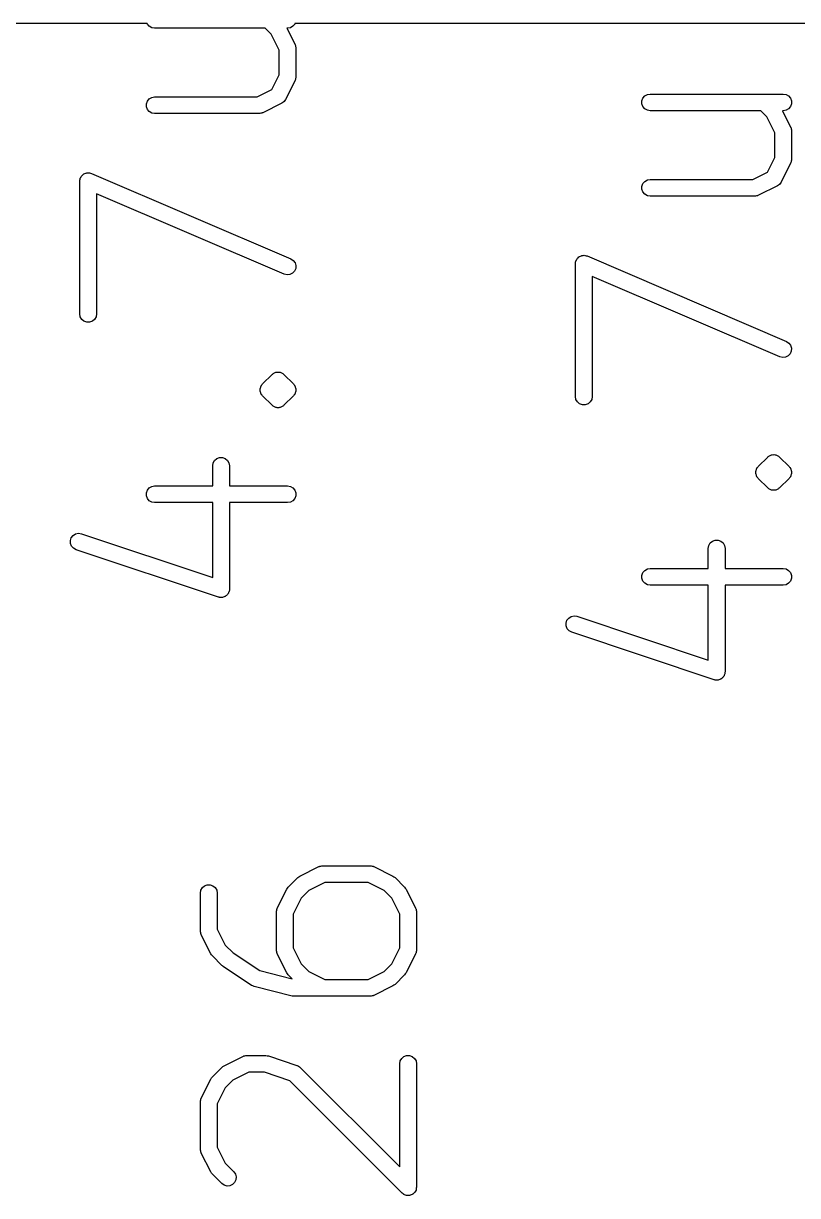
# Model space of a CAD drawing. Extents: x -2.2 to 89.1, y -78.6 to 9.2.
# Drawn here: x 76.84 to 81.53, y -56.94 to -49.84 of the extents above; entities that cross this region are included whole.
import ezdxf

# ---------------------------------------------------------------- set-up
doc = ezdxf.new("R2010")
doc.units = 0
doc.header["$MEASUREMENT"] = 0
doc.layers.add('BLACK', color=7, linetype='CONTINUOUS')

msp = doc.modelspace()

# ---------------------------------------------------------------- linework, layer by layer
at = {"layer": 'Black'}
for p, q in [((77.593, -49.845), (73.53, -49.845)), ((77.5942, -49.8484), (77.593, -49.845)), ((77.6056, -49.862), (77.5942, -49.8484)), ((77.6208, -49.8708), (77.6056, -49.862)), ((77.6382, -49.8738), (77.6208, -49.8708)), ((78.3066, -49.8738), (77.6382, -49.8738)), ((78.3433, -49.9106), (78.3066, -49.8738)), ((78.4425, -49.8738), (78.4386, -49.8738)), ((78.4386, -49.8738), (78.488, -49.9727)), ((78.4599, -49.8708), (78.4425, -49.8738)), ((78.4752, -49.862), (78.4599, -49.8708)), ((78.4865, -49.8484), (78.4752, -49.862)), ((78.4878, -49.845), (78.4865, -49.8484)), ((86.23, -49.845), (78.4878, -49.845)), ((78.3917, -50.0074), (78.3433, -49.9106)), ((78.3917, -50.1558), (78.3917, -50.0074)), ((78.488, -49.9727), (78.4888, -49.9755)), ((78.4888, -49.9755), (78.4903, -49.978)), ((78.4903, -49.978), (78.4913, -49.9839)), ((78.4913, -49.9839), (78.493, -49.9896)), ((78.493, -49.9896), (78.4928, -49.9925)), ((78.4928, -49.9925), (78.4933, -49.9954)), ((78.4933, -49.9954), (78.4933, -50.1678)), ((78.3472, -50.2448), (78.3917, -50.1558)), ((78.493, -50.1736), (78.4913, -50.1793)), ((78.4933, -50.1678), (78.4928, -50.1706)), ((78.4928, -50.1706), (78.493, -50.1736)), ((78.488, -50.1905), (78.4305, -50.3054)), ((78.4888, -50.1877), (78.488, -50.1905)), ((78.4903, -50.1851), (78.4888, -50.1877)), ((78.4913, -50.1793), (78.4903, -50.1851)), ((77.5882, -50.3313), (77.5942, -50.3147)), ((77.5942, -50.3147), (77.6056, -50.3012)), ((77.6056, -50.3012), (77.6208, -50.2924)), ((77.6208, -50.2924), (77.6382, -50.2893)), ((77.6382, -50.2893), (78.2582, -50.2893)), ((78.2582, -50.2893), (78.3472, -50.2448)), ((78.4261, -50.3114), (78.422, -50.3176)), ((78.4305, -50.3054), (78.4261, -50.3114)), ((80.5882, -50.3142), (80.5942, -50.2976)), ((80.5882, -50.3319), (80.5882, -50.3142)), ((80.5942, -50.2976), (80.6056, -50.2841)), ((80.6056, -50.2841), (80.6208, -50.2753)), ((80.6208, -50.2753), (80.6382, -50.2722)), ((80.6382, -50.2722), (81.4425, -50.2722)), ((81.4425, -50.2722), (81.4599, -50.2753)), ((81.4599, -50.2753), (81.4752, -50.2841)), ((81.4752, -50.2841), (81.4865, -50.2976)), ((81.4865, -50.2976), (81.4926, -50.3142)), ((81.4926, -50.3142), (81.4926, -50.3319)), ((77.5882, -50.3489), (77.5882, -50.3313)), ((77.5942, -50.3655), (77.5882, -50.3489)), ((77.6056, -50.379), (77.5942, -50.3655)), ((77.6208, -50.3879), (77.6056, -50.379)), ((78.2901, -50.3864), (78.2876, -50.3879)), ((78.2929, -50.3856), (78.2901, -50.3864)), ((78.4078, -50.3281), (78.2929, -50.3856)), ((78.4138, -50.3237), (78.4078, -50.3281)), ((78.42, -50.3196), (78.4138, -50.3237)), ((78.4209, -50.3184), (78.42, -50.3196)), ((78.422, -50.3176), (78.4209, -50.3184)), ((80.5942, -50.3484), (80.5882, -50.3319)), ((80.6056, -50.362), (80.5942, -50.3484)), ((80.6208, -50.3708), (80.6056, -50.362)), ((80.6382, -50.3738), (80.6208, -50.3708)), ((81.3066, -50.3738), (80.6382, -50.3738)), ((81.3433, -50.4106), (81.3066, -50.3738)), ((81.4425, -50.3738), (81.4386, -50.3738)), ((81.4386, -50.3738), (81.488, -50.4727)), ((81.4599, -50.3708), (81.4425, -50.3738)), ((81.4752, -50.362), (81.4599, -50.3708)), ((81.4865, -50.3484), (81.4752, -50.362)), ((81.4926, -50.3319), (81.4865, -50.3484)), ((77.6382, -50.3909), (77.6208, -50.3879)), ((78.2702, -50.3909), (77.6382, -50.3909)), ((78.2731, -50.3904), (78.2702, -50.3909)), ((78.276, -50.3906), (78.2731, -50.3904)), ((78.2817, -50.3889), (78.276, -50.3906)), ((78.2876, -50.3879), (78.2817, -50.3889)), ((81.3917, -50.5074), (81.3433, -50.4106)), ((81.3917, -50.6558), (81.3917, -50.5074)), ((81.488, -50.4727), (81.4888, -50.4755)), ((81.4888, -50.4755), (81.4903, -50.478)), ((81.4903, -50.478), (81.4913, -50.4839)), ((81.4913, -50.4839), (81.493, -50.4896)), ((81.493, -50.4896), (81.4928, -50.4925)), ((81.4928, -50.4925), (81.4933, -50.4954)), ((81.4933, -50.4954), (81.4933, -50.6678)), ((81.3472, -50.7448), (81.3917, -50.6558)), ((81.4933, -50.6678), (81.4928, -50.6706)), ((81.488, -50.6905), (81.4305, -50.8054)), ((81.4888, -50.6877), (81.488, -50.6905)), ((81.4903, -50.6851), (81.4888, -50.6877)), ((81.4913, -50.6793), (81.4903, -50.6851)), ((81.493, -50.6736), (81.4913, -50.6793)), ((81.4928, -50.6706), (81.493, -50.6736)), ((77.1852, -50.7997), (77.1863, -50.794)), ((77.1852, -51.6041), (77.1852, -50.7997)), ((77.1863, -50.794), (77.1866, -50.7881)), ((77.1866, -50.7881), (77.1878, -50.7854)), ((77.1878, -50.7854), (77.1883, -50.7824)), ((77.1883, -50.7824), (77.1912, -50.7773)), ((77.1912, -50.7773), (77.1935, -50.7719)), ((77.1935, -50.7719), (77.1956, -50.7697)), ((77.1956, -50.7697), (77.1971, -50.7671)), ((77.1971, -50.7671), (77.2016, -50.7633)), ((77.2016, -50.7633), (77.2056, -50.7591)), ((77.2056, -50.7591), (77.2083, -50.7577)), ((77.2083, -50.7577), (77.2106, -50.7557)), ((77.2106, -50.7557), (77.2161, -50.7537)), ((77.2161, -50.7537), (77.2214, -50.7511)), ((77.2214, -50.7511), (77.2244, -50.7507)), ((77.2244, -50.7507), (77.2272, -50.7497)), ((77.2272, -50.7497), (77.2331, -50.7497)), ((77.2331, -50.7497), (77.2389, -50.749)), ((77.2389, -50.749), (77.2418, -50.7497)), ((77.2418, -50.7497), (77.2449, -50.7497)), ((77.2449, -50.7497), (77.2504, -50.7517)), ((77.2504, -50.7517), (77.2561, -50.753)), ((77.2561, -50.753), (78.4626, -51.2701)), ((80.5942, -50.8147), (80.6056, -50.8012)), ((80.6056, -50.8012), (80.6208, -50.7924)), ((80.6208, -50.7924), (80.6382, -50.7893)), ((80.6382, -50.7893), (81.2582, -50.7893)), ((81.2582, -50.7893), (81.3472, -50.7448)), ((81.4261, -50.8114), (81.422, -50.8176)), ((81.4305, -50.8054), (81.4261, -50.8114)), ((78.4225, -51.3635), (77.2868, -50.8768)), ((77.2868, -50.8768), (77.2868, -51.6041)), ((80.5882, -50.8313), (80.5942, -50.8147)), ((80.5882, -50.8489), (80.5882, -50.8313)), ((80.5942, -50.8655), (80.5882, -50.8489)), ((80.6056, -50.879), (80.5942, -50.8655)), ((80.6208, -50.8879), (80.6056, -50.879)), ((81.4078, -50.8281), (81.2929, -50.8856)), ((81.4138, -50.8237), (81.4078, -50.8281)), ((81.42, -50.8196), (81.4138, -50.8237)), ((81.4209, -50.8184), (81.42, -50.8196)), ((81.422, -50.8176), (81.4209, -50.8184)), ((80.6382, -50.8909), (80.6208, -50.8879)), ((81.2702, -50.8909), (80.6382, -50.8909)), ((81.2731, -50.8904), (81.2702, -50.8909)), ((81.276, -50.8906), (81.2731, -50.8904)), ((81.2817, -50.8889), (81.276, -50.8906)), ((81.2876, -50.8879), (81.2817, -50.8889)), ((81.2901, -50.8864), (81.2876, -50.8879)), ((81.2929, -50.8856), (81.2901, -50.8864)), ((78.4626, -51.2701), (78.4773, -51.2798)), ((78.4773, -51.2798), (78.4879, -51.2939)), ((78.4879, -51.2939), (78.493, -51.3108)), ((80.1852, -51.2997), (80.1863, -51.294)), ((80.1852, -52.1041), (80.1852, -51.2997)), ((80.1863, -51.294), (80.1866, -51.2881)), ((80.1866, -51.2881), (80.1878, -51.2854)), ((80.1878, -51.2854), (80.1883, -51.2824)), ((80.1883, -51.2824), (80.1912, -51.2773)), ((80.1912, -51.2773), (80.1935, -51.2719)), ((80.1935, -51.2719), (80.1956, -51.2697)), ((80.1956, -51.2697), (80.1971, -51.2671)), ((80.1971, -51.2671), (80.2016, -51.2633)), ((80.2016, -51.2633), (80.2056, -51.2591)), ((80.2056, -51.2591), (80.2083, -51.2577)), ((80.2083, -51.2577), (80.2106, -51.2557)), ((80.2106, -51.2557), (80.2161, -51.2537)), ((80.2161, -51.2537), (80.2214, -51.2511)), ((80.2214, -51.2511), (80.2244, -51.2507)), ((80.2244, -51.2507), (80.2272, -51.2497)), ((80.2272, -51.2497), (80.2331, -51.2497)), ((80.2331, -51.2497), (80.2389, -51.249)), ((80.2389, -51.249), (80.2418, -51.2497)), ((80.2418, -51.2497), (80.2449, -51.2497)), ((80.2449, -51.2497), (80.2504, -51.2517)), ((80.2504, -51.2517), (80.2561, -51.253)), ((80.2561, -51.253), (81.4626, -51.7701)), ((78.4397, -51.3675), (78.4225, -51.3635)), ((78.4572, -51.3654), (78.4397, -51.3675)), ((78.473, -51.3575), (78.4572, -51.3654)), ((78.4851, -51.3446), (78.473, -51.3575)), ((78.492, -51.3284), (78.4851, -51.3446)), ((78.493, -51.3108), (78.492, -51.3284)), ((81.4225, -51.8635), (80.2868, -51.3768)), ((80.2868, -51.3768), (80.2868, -52.1041)), ((77.1883, -51.6214), (77.1852, -51.6041)), ((77.1971, -51.6367), (77.1883, -51.6214)), ((77.2106, -51.6481), (77.1971, -51.6367)), ((77.2272, -51.6541), (77.2106, -51.6481)), ((77.2449, -51.6541), (77.2272, -51.6541)), ((77.2614, -51.6481), (77.2449, -51.6541)), ((77.275, -51.6367), (77.2614, -51.6481)), ((77.2838, -51.6214), (77.275, -51.6367)), ((77.2868, -51.6041), (77.2838, -51.6214)), ((81.4626, -51.7701), (81.4773, -51.7798)), ((81.4773, -51.7798), (81.4879, -51.7939)), ((81.4879, -51.7939), (81.493, -51.8108)), ((81.4397, -51.8675), (81.4225, -51.8635)), ((81.4572, -51.8654), (81.4397, -51.8675)), ((81.473, -51.8575), (81.4572, -51.8654)), ((81.4851, -51.8446), (81.473, -51.8575)), ((81.492, -51.8284), (81.4851, -51.8446)), ((81.493, -51.8108), (81.492, -51.8284)), ((78.2917, -52.0278), (78.3492, -51.9703)), ((78.3492, -51.9703), (78.3528, -51.9678)), ((78.3528, -51.9678), (78.356, -51.9646)), ((78.356, -51.9646), (78.36, -51.9627)), ((78.36, -51.9627), (78.3636, -51.9602)), ((78.3636, -51.9602), (78.3679, -51.959)), ((78.3679, -51.959), (78.3719, -51.9572)), ((78.3719, -51.9572), (78.3764, -51.9568)), ((78.3764, -51.9568), (78.3807, -51.9556)), ((78.3807, -51.9556), (78.3851, -51.956)), ((78.3851, -51.956), (78.3895, -51.9556)), ((78.3895, -51.9556), (78.3938, -51.9568)), ((78.3938, -51.9568), (78.3982, -51.9572)), ((78.3982, -51.9572), (78.4023, -51.959)), ((78.4023, -51.959), (78.4066, -51.9602)), ((78.4066, -51.9602), (78.4102, -51.9627)), ((78.4102, -51.9627), (78.4142, -51.9646)), ((78.4142, -51.9646), (78.4174, -51.9678)), ((78.4174, -51.9678), (78.421, -51.9703)), ((78.421, -51.9703), (78.4785, -52.0278)), ((78.277, -52.0593), (78.2776, -52.0571)), ((78.2774, -52.0637), (78.277, -52.0593)), ((78.277, -52.0681), (78.2774, -52.0637)), ((78.2776, -52.0703), (78.277, -52.0681)), ((78.2776, -52.0549), (78.2784, -52.0528)), ((78.2776, -52.0571), (78.2776, -52.0549)), ((78.2776, -52.0725), (78.2776, -52.0703)), ((78.2784, -52.0746), (78.2776, -52.0725)), ((78.2784, -52.0528), (78.2786, -52.0505)), ((78.2786, -52.0768), (78.2784, -52.0746)), ((78.2786, -52.0505), (78.2805, -52.0465)), ((78.2805, -52.0809), (78.2786, -52.0768)), ((78.2805, -52.0465), (78.2816, -52.0422)), ((78.2816, -52.0852), (78.2805, -52.0809)), ((78.2816, -52.0422), (78.2829, -52.0404)), ((78.2829, -52.087), (78.2816, -52.0852)), ((78.2829, -52.0404), (78.2836, -52.0383)), ((78.2836, -52.0891), (78.2829, -52.087)), ((78.2836, -52.0383), (78.2851, -52.0366)), ((78.2851, -52.0908), (78.2836, -52.0891)), ((78.2851, -52.0366), (78.286, -52.0346)), ((78.286, -52.0346), (78.2892, -52.0314)), ((78.2892, -52.0314), (78.2917, -52.0278)), ((78.4785, -52.0278), (78.481, -52.0314)), ((78.481, -52.0314), (78.4842, -52.0346)), ((78.4842, -52.0346), (78.4851, -52.0366)), ((78.4851, -52.0366), (78.4865, -52.0383)), ((78.4865, -52.0891), (78.4851, -52.0908)), ((78.4865, -52.0383), (78.4873, -52.0404)), ((78.4873, -52.087), (78.4865, -52.0891)), ((78.4873, -52.0404), (78.4886, -52.0422)), ((78.4886, -52.0852), (78.4873, -52.087)), ((78.4886, -52.0422), (78.4897, -52.0465)), ((78.4897, -52.0809), (78.4886, -52.0852)), ((78.4897, -52.0465), (78.4916, -52.0505)), ((78.4916, -52.0768), (78.4897, -52.0809)), ((78.4916, -52.0505), (78.4918, -52.0528)), ((78.4918, -52.0746), (78.4916, -52.0768)), ((78.4918, -52.0528), (78.4926, -52.0549)), ((78.4926, -52.0725), (78.4918, -52.0746)), ((78.4926, -52.0549), (78.4926, -52.0571)), ((78.4926, -52.0571), (78.4932, -52.0593)), ((78.4932, -52.0681), (78.4926, -52.0703)), ((78.4926, -52.0703), (78.4926, -52.0725)), ((78.4932, -52.0593), (78.4928, -52.0637)), ((78.4928, -52.0637), (78.4932, -52.0681)), ((78.286, -52.0928), (78.2851, -52.0908)), ((78.2892, -52.096), (78.286, -52.0928)), ((78.2917, -52.0996), (78.2892, -52.096)), ((78.3492, -52.1571), (78.2917, -52.0996)), ((78.3528, -52.1596), (78.3492, -52.1571)), ((78.356, -52.1628), (78.3528, -52.1596)), ((78.4174, -52.1596), (78.4142, -52.1628)), ((78.421, -52.1571), (78.4174, -52.1596)), ((78.4785, -52.0996), (78.421, -52.1571)), ((78.481, -52.096), (78.4785, -52.0996)), ((78.4842, -52.0928), (78.481, -52.096)), ((78.4851, -52.0908), (78.4842, -52.0928)), ((80.1883, -52.1214), (80.1852, -52.1041)), ((80.1971, -52.1367), (80.1883, -52.1214)), ((80.2106, -52.1481), (80.1971, -52.1367)), ((80.2272, -52.1541), (80.2106, -52.1481)), ((80.2449, -52.1541), (80.2272, -52.1541)), ((80.2614, -52.1481), (80.2449, -52.1541)), ((80.275, -52.1367), (80.2614, -52.1481)), ((80.2838, -52.1214), (80.275, -52.1367)), ((80.2868, -52.1041), (80.2838, -52.1214)), ((78.36, -52.1646), (78.356, -52.1628)), ((78.3636, -52.1672), (78.36, -52.1646)), ((78.3679, -52.1683), (78.3636, -52.1672)), ((78.3719, -52.1702), (78.3679, -52.1683)), ((78.3764, -52.1706), (78.3719, -52.1702)), ((78.3807, -52.1717), (78.3764, -52.1706)), ((78.3851, -52.1714), (78.3807, -52.1717)), ((78.3895, -52.1717), (78.3851, -52.1714)), ((78.3938, -52.1706), (78.3895, -52.1717)), ((78.3982, -52.1702), (78.3938, -52.1706)), ((78.4023, -52.1683), (78.3982, -52.1702)), ((78.4066, -52.1672), (78.4023, -52.1683)), ((78.4102, -52.1646), (78.4066, -52.1672)), ((78.4142, -52.1628), (78.4102, -52.1646)), ((77.9896, -52.5233), (77.9926, -52.5059)), ((77.9926, -52.5059), (78.0015, -52.4907)), ((78.0015, -52.4907), (78.015, -52.4793)), ((78.015, -52.4793), (78.0316, -52.4733)), ((78.0316, -52.4733), (78.0492, -52.4733)), ((78.0492, -52.4733), (78.0658, -52.4793)), ((78.0658, -52.4793), (78.0793, -52.4907)), ((78.0793, -52.4907), (78.0881, -52.5059)), ((78.0881, -52.5059), (78.0912, -52.5233)), ((81.2917, -52.5278), (81.3492, -52.4703)), ((81.3492, -52.4703), (81.3528, -52.4678)), ((81.3528, -52.4678), (81.356, -52.4646)), ((81.356, -52.4646), (81.36, -52.4627)), ((81.36, -52.4627), (81.3636, -52.4602)), ((81.3636, -52.4602), (81.3679, -52.459)), ((81.3679, -52.459), (81.3719, -52.4572)), ((81.3719, -52.4572), (81.3764, -52.4568)), ((81.3764, -52.4568), (81.3807, -52.4556)), ((81.3807, -52.4556), (81.3851, -52.456)), ((81.3851, -52.456), (81.3895, -52.4556)), ((81.3895, -52.4556), (81.3938, -52.4568)), ((81.3938, -52.4568), (81.3982, -52.4572)), ((81.3982, -52.4572), (81.4023, -52.459)), ((81.4023, -52.459), (81.4066, -52.4602)), ((81.4066, -52.4602), (81.4102, -52.4627)), ((81.4102, -52.4627), (81.4142, -52.4646)), ((81.4142, -52.4646), (81.4174, -52.4678)), ((81.4174, -52.4678), (81.421, -52.4703)), ((81.421, -52.4703), (81.4785, -52.5278)), ((77.9896, -52.6449), (77.9896, -52.5233)), ((78.0912, -52.5233), (78.0912, -52.6449)), ((81.277, -52.5593), (81.2776, -52.5571)), ((81.2774, -52.5637), (81.277, -52.5593)), ((81.277, -52.5681), (81.2774, -52.5637)), ((81.2776, -52.5703), (81.277, -52.5681)), ((81.2776, -52.5549), (81.2784, -52.5528)), ((81.2776, -52.5571), (81.2776, -52.5549)), ((81.2776, -52.5725), (81.2776, -52.5703)), ((81.2784, -52.5746), (81.2776, -52.5725)), ((81.2784, -52.5528), (81.2786, -52.5505)), ((81.2786, -52.5768), (81.2784, -52.5746)), ((81.2786, -52.5505), (81.2805, -52.5465)), ((81.2805, -52.5809), (81.2786, -52.5768)), ((81.2805, -52.5465), (81.2816, -52.5422)), ((81.2816, -52.5852), (81.2805, -52.5809)), ((81.2816, -52.5422), (81.2829, -52.5404)), ((81.2829, -52.587), (81.2816, -52.5852)), ((81.2829, -52.5404), (81.2836, -52.5383)), ((81.2836, -52.5383), (81.2851, -52.5366)), ((81.2851, -52.5366), (81.286, -52.5346)), ((81.286, -52.5346), (81.2892, -52.5314)), ((81.2892, -52.5314), (81.2917, -52.5278)), ((81.4785, -52.5278), (81.481, -52.5314)), ((81.481, -52.5314), (81.4842, -52.5346)), ((81.4842, -52.5346), (81.4851, -52.5366)), ((81.4851, -52.5366), (81.4865, -52.5383)), ((81.4865, -52.5383), (81.4873, -52.5404)), ((81.4873, -52.5404), (81.4886, -52.5422)), ((81.4886, -52.5852), (81.4873, -52.587)), ((81.4886, -52.5422), (81.4897, -52.5465)), ((81.4897, -52.5809), (81.4886, -52.5852)), ((81.4897, -52.5465), (81.4916, -52.5505)), ((81.4916, -52.5768), (81.4897, -52.5809)), ((81.4916, -52.5505), (81.4918, -52.5528)), ((81.4918, -52.5746), (81.4916, -52.5768)), ((81.4918, -52.5528), (81.4926, -52.5549)), ((81.4926, -52.5725), (81.4918, -52.5746)), ((81.4926, -52.5549), (81.4926, -52.5571)), ((81.4926, -52.5571), (81.4932, -52.5593)), ((81.4932, -52.5681), (81.4926, -52.5703)), ((81.4926, -52.5703), (81.4926, -52.5725)), ((81.4932, -52.5593), (81.4928, -52.5637)), ((81.4928, -52.5637), (81.4932, -52.5681)), ((77.5942, -52.6703), (77.6056, -52.6568)), ((77.6056, -52.6568), (77.6208, -52.6479)), ((77.6208, -52.6479), (77.6382, -52.6449)), ((77.6382, -52.6449), (77.9896, -52.6449)), ((78.0912, -52.6449), (78.4425, -52.6449)), ((78.4425, -52.6449), (78.4599, -52.6479)), ((78.4599, -52.6479), (78.4752, -52.6568)), ((78.4752, -52.6568), (78.4865, -52.6703)), ((81.2836, -52.5891), (81.2829, -52.587)), ((81.2851, -52.5908), (81.2836, -52.5891)), ((81.286, -52.5928), (81.2851, -52.5908)), ((81.2892, -52.596), (81.286, -52.5928)), ((81.2917, -52.5996), (81.2892, -52.596)), ((81.3492, -52.6571), (81.2917, -52.5996)), ((81.3528, -52.6596), (81.3492, -52.6571)), ((81.421, -52.6571), (81.4174, -52.6596)), ((81.4785, -52.5996), (81.421, -52.6571)), ((81.481, -52.596), (81.4785, -52.5996)), ((81.4842, -52.5928), (81.481, -52.596)), ((81.4851, -52.5908), (81.4842, -52.5928)), ((81.4865, -52.5891), (81.4851, -52.5908)), ((81.4873, -52.587), (81.4865, -52.5891)), ((77.5882, -52.6868), (77.5942, -52.6703)), ((77.5882, -52.7045), (77.5882, -52.6868)), ((77.5942, -52.7211), (77.5882, -52.7045)), ((77.6056, -52.7346), (77.5942, -52.7211)), ((78.4865, -52.7211), (78.4752, -52.7346)), ((78.4865, -52.6703), (78.4926, -52.6868)), ((78.4926, -52.7045), (78.4865, -52.7211)), ((78.4926, -52.6868), (78.4926, -52.7045)), ((81.356, -52.6628), (81.3528, -52.6596)), ((81.36, -52.6646), (81.356, -52.6628)), ((81.3636, -52.6672), (81.36, -52.6646)), ((81.3679, -52.6683), (81.3636, -52.6672)), ((81.3719, -52.6702), (81.3679, -52.6683)), ((81.3764, -52.6706), (81.3719, -52.6702)), ((81.3807, -52.6717), (81.3764, -52.6706)), ((81.3851, -52.6714), (81.3807, -52.6717)), ((81.3895, -52.6717), (81.3851, -52.6714)), ((81.3938, -52.6706), (81.3895, -52.6717)), ((81.3982, -52.6702), (81.3938, -52.6706)), ((81.4023, -52.6683), (81.3982, -52.6702)), ((81.4066, -52.6672), (81.4023, -52.6683)), ((81.4102, -52.6646), (81.4066, -52.6672)), ((81.4142, -52.6628), (81.4102, -52.6646)), ((81.4174, -52.6596), (81.4142, -52.6628)), ((77.6208, -52.7434), (77.6056, -52.7346)), ((77.6382, -52.7465), (77.6208, -52.7434)), ((77.9896, -52.7465), (77.6382, -52.7465)), ((77.9896, -53.1997), (77.9896, -52.7465)), ((78.4425, -52.7465), (78.0912, -52.7465)), ((78.0912, -52.7465), (78.0912, -53.2702)), ((78.4599, -52.7434), (78.4425, -52.7465)), ((78.4752, -52.7346), (78.4599, -52.7434)), ((77.1449, -52.9449), (77.1599, -52.9357)), ((77.1599, -52.9357), (77.1772, -52.9321)), ((77.1772, -52.9321), (77.1947, -52.9347)), ((77.1947, -52.9347), (77.9896, -53.1997)), ((77.1283, -52.9755), (77.1339, -52.9587)), ((77.1288, -52.9931), (77.1283, -52.9755)), ((77.1353, -53.0095), (77.1288, -52.9931)), ((77.1339, -52.9587), (77.1449, -52.9449)), ((77.147, -53.0227), (77.1353, -53.0095)), ((80.9896, -53.0233), (80.9926, -53.0059)), ((80.9926, -53.0059), (81.0015, -52.9907)), ((81.0015, -52.9907), (81.015, -52.9793)), ((81.015, -52.9793), (81.0316, -52.9733)), ((81.0316, -52.9733), (81.0492, -52.9733)), ((81.0492, -52.9733), (81.0658, -52.9793)), ((81.0658, -52.9793), (81.0793, -52.9907)), ((81.0793, -52.9907), (81.0881, -53.0059)), ((81.0881, -53.0059), (81.0912, -53.0233)), ((77.1625, -53.0311), (77.147, -53.0227)), ((78.0243, -53.3184), (77.1625, -53.0311)), ((80.9896, -53.1449), (80.9896, -53.0233)), ((81.0912, -53.0233), (81.0912, -53.1449)), ((80.6056, -53.1568), (80.6208, -53.1479)), ((80.6208, -53.1479), (80.6382, -53.1449)), ((80.6382, -53.1449), (80.9896, -53.1449)), ((81.0912, -53.1449), (81.4425, -53.1449)), ((81.4425, -53.1449), (81.4599, -53.1479)), ((81.4599, -53.1479), (81.4752, -53.1568)), ((80.5882, -53.1868), (80.5942, -53.1703)), ((80.5882, -53.2045), (80.5882, -53.1868)), ((80.5942, -53.2211), (80.5882, -53.2045)), ((80.5942, -53.1703), (80.6056, -53.1568)), ((80.6056, -53.2346), (80.5942, -53.2211)), ((81.4752, -53.1568), (81.4865, -53.1703)), ((81.4865, -53.2211), (81.4752, -53.2346)), ((81.4865, -53.1703), (81.4926, -53.1868)), ((81.4926, -53.2045), (81.4865, -53.2211)), ((81.4926, -53.1868), (81.4926, -53.2045)), ((78.0851, -53.2944), (78.0819, -53.2984)), ((78.0862, -53.2908), (78.0851, -53.2944)), ((78.0881, -53.2876), (78.0862, -53.2908)), ((78.089, -53.2825), (78.0881, -53.2876)), ((78.0906, -53.2776), (78.089, -53.2825)), ((78.0912, -53.2702), (78.0905, -53.2739)), ((78.0905, -53.2739), (78.0906, -53.2776)), ((80.6208, -53.2434), (80.6056, -53.2346)), ((80.6382, -53.2465), (80.6208, -53.2434)), ((80.9896, -53.2465), (80.6382, -53.2465)), ((80.9896, -53.6997), (80.9896, -53.2465)), ((81.4425, -53.2465), (81.0912, -53.2465)), ((81.0912, -53.2465), (81.0912, -53.7702)), ((81.4599, -53.2434), (81.4425, -53.2465)), ((81.4752, -53.2346), (81.4599, -53.2434)), ((78.028, -53.3189), (78.0243, -53.3184)), ((78.0316, -53.3202), (78.028, -53.3189)), ((78.0367, -53.3202), (78.0316, -53.3202)), ((78.0418, -53.321), (78.0367, -53.3202)), ((78.0454, -53.3202), (78.0418, -53.321)), ((78.0492, -53.3202), (78.0454, -53.3202)), ((78.054, -53.3185), (78.0492, -53.3202)), ((78.0591, -53.3174), (78.054, -53.3185)), ((78.0623, -53.3155), (78.0591, -53.3174)), ((78.0658, -53.3142), (78.0623, -53.3155)), ((78.0697, -53.3109), (78.0658, -53.3142)), ((78.0741, -53.3082), (78.0697, -53.3109)), ((78.0764, -53.3053), (78.0741, -53.3082)), ((78.0793, -53.3028), (78.0764, -53.3053)), ((78.0819, -53.2984), (78.0793, -53.3028)), ((80.1449, -53.4449), (80.1599, -53.4357)), ((80.1599, -53.4357), (80.1772, -53.4321)), ((80.1772, -53.4321), (80.1947, -53.4347)), ((80.1947, -53.4347), (80.9896, -53.6997)), ((80.1283, -53.4755), (80.1339, -53.4587)), ((80.1288, -53.4931), (80.1283, -53.4755)), ((80.1353, -53.5095), (80.1288, -53.4931)), ((80.1339, -53.4587), (80.1449, -53.4449)), ((80.147, -53.5227), (80.1353, -53.5095)), ((80.1625, -53.5311), (80.147, -53.5227)), ((81.0243, -53.8184), (80.1625, -53.5311)), ((81.0862, -53.7908), (81.0851, -53.7944)), ((81.0881, -53.7876), (81.0862, -53.7908)), ((81.089, -53.7825), (81.0881, -53.7876)), ((81.0906, -53.7776), (81.089, -53.7825)), ((81.0912, -53.7702), (81.0905, -53.7739)), ((81.0905, -53.7739), (81.0906, -53.7776)), ((81.028, -53.8189), (81.0243, -53.8184)), ((81.0316, -53.8202), (81.028, -53.8189)), ((81.0367, -53.8202), (81.0316, -53.8202)), ((81.0418, -53.821), (81.0367, -53.8202)), ((81.0454, -53.8202), (81.0418, -53.821)), ((81.0492, -53.8202), (81.0454, -53.8202)), ((81.054, -53.8185), (81.0492, -53.8202)), ((81.0591, -53.8174), (81.054, -53.8185)), ((81.0623, -53.8155), (81.0591, -53.8174)), ((81.0658, -53.8142), (81.0623, -53.8155)), ((81.0697, -53.8109), (81.0658, -53.8142)), ((81.0741, -53.8082), (81.0697, -53.8109)), ((81.0764, -53.8053), (81.0741, -53.8082)), ((81.0793, -53.8028), (81.0764, -53.8053)), ((81.0819, -53.7984), (81.0793, -53.8028)), ((81.0851, -53.7944), (81.0819, -53.7984)), ((78.5179, -55.0072), (78.6328, -54.9498)), ((78.6328, -54.9498), (78.6356, -54.9489)), ((78.6356, -54.9489), (78.6381, -54.9475)), ((78.6381, -54.9475), (78.644, -54.9464)), ((78.644, -54.9464), (78.6497, -54.9447)), ((78.6497, -54.9447), (78.6526, -54.9449)), ((78.6526, -54.9449), (78.6555, -54.9444)), ((78.6555, -54.9444), (78.9427, -54.9444)), ((78.9427, -54.9444), (78.9456, -54.9449)), ((78.9456, -54.9449), (78.9485, -54.9447)), ((78.9485, -54.9447), (78.9543, -54.9464)), ((78.9543, -54.9464), (78.9601, -54.9475)), ((78.9601, -54.9475), (78.9626, -54.9489)), ((78.9626, -54.9489), (78.9655, -54.9498)), ((78.9655, -54.9498), (79.0804, -55.0072)), ((77.9271, -55.0775), (77.9406, -55.0661)), ((77.9406, -55.0661), (77.9572, -55.0601)), ((77.9572, -55.0601), (77.9749, -55.0601)), ((77.9749, -55.0601), (77.9914, -55.0661)), ((77.9914, -55.0661), (78.005, -55.0775)), ((78.4472, -55.0742), (78.5046, -55.0167)), ((78.5046, -55.0167), (78.5113, -55.0121)), ((78.5113, -55.0121), (78.5179, -55.0072)), ((78.6675, -55.046), (78.5707, -55.0944)), ((78.9307, -55.046), (78.6675, -55.046)), ((79.0276, -55.0944), (78.9307, -55.046)), ((79.0804, -55.0072), (79.0869, -55.0121)), ((79.0869, -55.0121), (79.0936, -55.0167)), ((79.0936, -55.0167), (79.151, -55.0742)), ((77.9152, -55.1101), (77.9183, -55.0927)), ((77.9152, -55.3399), (77.9152, -55.1101)), ((77.9183, -55.0927), (77.9271, -55.0775)), ((78.005, -55.0775), (78.0138, -55.0927)), ((78.0138, -55.0927), (78.0168, -55.1101)), ((78.0168, -55.1101), (78.0168, -55.3279)), ((78.3802, -55.2023), (78.4377, -55.0874)), ((78.4377, -55.0874), (78.4425, -55.0809)), ((78.4425, -55.0809), (78.4472, -55.0742)), ((78.5249, -55.1402), (78.4765, -55.237)), ((78.5707, -55.0944), (78.5249, -55.1402)), ((79.0733, -55.1402), (79.0276, -55.0944)), ((79.1217, -55.237), (79.0733, -55.1402)), ((79.151, -55.0742), (79.1557, -55.0809)), ((79.1557, -55.0809), (79.1605, -55.0874)), ((79.1605, -55.0874), (79.218, -55.2023)), ((78.3769, -55.2135), (78.3779, -55.2076)), ((78.3779, -55.2076), (78.3794, -55.2051)), ((78.3794, -55.2051), (78.3802, -55.2023)), ((79.218, -55.2023), (79.2188, -55.2051)), ((79.2188, -55.2051), (79.2203, -55.2076)), ((79.2203, -55.2076), (79.2213, -55.2135)), ((78.3749, -55.225), (78.3754, -55.2221)), ((78.3749, -55.4548), (78.3749, -55.225)), ((78.3752, -55.2192), (78.3769, -55.2135)), ((78.3754, -55.2221), (78.3752, -55.2192)), ((78.4765, -55.237), (78.4765, -55.4428)), ((79.1217, -55.4428), (79.1217, -55.237)), ((79.2213, -55.2135), (79.223, -55.2192)), ((79.223, -55.2192), (79.2228, -55.2221)), ((79.2228, -55.2221), (79.2233, -55.225)), ((79.2233, -55.225), (79.2233, -55.4548)), ((77.9158, -55.3428), (77.9152, -55.3399)), ((77.9156, -55.3457), (77.9158, -55.3428)), ((77.9173, -55.3514), (77.9156, -55.3457)), ((77.9183, -55.3573), (77.9173, -55.3514)), ((78.0168, -55.3279), (78.0653, -55.4247)), ((77.9198, -55.3598), (77.9183, -55.3573)), ((77.9206, -55.3626), (77.9198, -55.3598)), ((77.9781, -55.4776), (77.9206, -55.3626)), ((78.0653, -55.4247), (78.1133, -55.4728)), ((77.9829, -55.4841), (77.9781, -55.4776)), ((77.9876, -55.4908), (77.9829, -55.4841)), ((78.045, -55.5482), (77.9876, -55.4908)), ((78.1133, -55.4728), (78.2742, -55.58)), ((78.3754, -55.4577), (78.3749, -55.4548)), ((78.3752, -55.4606), (78.3754, -55.4577)), ((78.3769, -55.4663), (78.3752, -55.4606)), ((78.3779, -55.4722), (78.3769, -55.4663)), ((78.3794, -55.4747), (78.3779, -55.4722)), ((78.3802, -55.4776), (78.3794, -55.4747)), ((78.4377, -55.5925), (78.3802, -55.4776)), ((78.4765, -55.4428), (78.5249, -55.5396)), ((79.0733, -55.5396), (79.1217, -55.4428)), ((79.218, -55.4776), (79.1605, -55.5925)), ((79.2188, -55.4747), (79.218, -55.4776)), ((79.2203, -55.4722), (79.2188, -55.4747)), ((79.2213, -55.4663), (79.2203, -55.4722)), ((79.223, -55.4606), (79.2213, -55.4663)), ((79.2233, -55.4548), (79.2228, -55.4577)), ((79.2228, -55.4577), (79.223, -55.4606)), ((78.0491, -55.5511), (78.045, -55.5482)), ((78.0528, -55.5546), (78.0491, -55.5511)), ((78.2251, -55.6695), (78.0528, -55.5546)), ((78.5249, -55.5396), (78.5707, -55.5854)), ((79.0276, -55.5854), (79.0733, -55.5396)), ((78.2742, -55.58), (78.4707, -55.6292)), ((78.4425, -55.599), (78.4377, -55.5925)), ((78.4472, -55.6057), (78.4425, -55.599)), ((78.4707, -55.6292), (78.4472, -55.6057)), ((78.5707, -55.5854), (78.6675, -55.6338)), ((78.6675, -55.6338), (78.9307, -55.6338)), ((78.9307, -55.6338), (79.0276, -55.5854)), ((79.151, -55.6057), (79.0936, -55.6631)), ((79.1557, -55.599), (79.151, -55.6057)), ((79.1605, -55.5925), (79.1557, -55.599)), ((78.233, -55.6729), (78.2251, -55.6695)), ((78.241, -55.6765), (78.233, -55.6729)), ((78.4708, -55.7339), (78.241, -55.6765)), ((79.0804, -55.6726), (78.9655, -55.7301)), ((79.0869, -55.6678), (79.0804, -55.6726)), ((79.0936, -55.6631), (79.0869, -55.6678)), ((78.477, -55.7344), (78.4708, -55.7339)), ((78.4831, -55.7354), (78.477, -55.7344)), ((78.9427, -55.7354), (78.4831, -55.7354)), ((78.9456, -55.7349), (78.9427, -55.7354)), ((78.9485, -55.7351), (78.9456, -55.7349)), ((78.9543, -55.7334), (78.9485, -55.7351)), ((78.9601, -55.7324), (78.9543, -55.7334)), ((78.9626, -55.7309), (78.9601, -55.7324)), ((78.9655, -55.7301), (78.9626, -55.7309)), ((78.0582, -56.1563), (78.1731, -56.0988)), ((78.1731, -56.0988), (78.1759, -56.098)), ((78.1759, -56.098), (78.1785, -56.0965)), ((78.1785, -56.0965), (78.1843, -56.0955)), ((78.1843, -56.0955), (78.19, -56.0938)), ((78.19, -56.0938), (78.193, -56.094)), ((78.193, -56.094), (78.1959, -56.0935)), ((78.1959, -56.0935), (78.3108, -56.0935)), ((78.3108, -56.0935), (78.3188, -56.0949)), ((78.3188, -56.0949), (78.3268, -56.0961)), ((78.3268, -56.0961), (78.4992, -56.1535)), ((79.1217, -56.1443), (79.1248, -56.1269)), ((79.1248, -56.1269), (79.1336, -56.1116)), ((79.1336, -56.1116), (79.1471, -56.1003)), ((79.1471, -56.1003), (79.1637, -56.0942)), ((79.1637, -56.0942), (79.1814, -56.0942)), ((79.1814, -56.0942), (79.1979, -56.1003)), ((79.1979, -56.1003), (79.2115, -56.1116)), ((79.2115, -56.1116), (79.2203, -56.1269)), ((79.2203, -56.1269), (79.2233, -56.1443)), ((77.9876, -56.2232), (78.045, -56.1658)), ((78.045, -56.1658), (78.0517, -56.1611)), ((78.0517, -56.1611), (78.0582, -56.1563)), ((78.2078, -56.1951), (78.111, -56.2435)), ((78.3025, -56.1951), (78.2078, -56.1951)), ((78.4557, -56.2461), (78.3025, -56.1951)), ((78.4992, -56.1535), (78.5018, -56.1549)), ((78.5018, -56.1549), (78.5046, -56.1557)), ((78.5046, -56.1557), (78.5095, -56.1591)), ((78.5095, -56.1591), (78.5147, -56.1619)), ((78.5147, -56.1619), (78.5166, -56.1641)), ((78.5166, -56.1641), (78.519, -56.1658)), ((78.519, -56.1658), (79.1217, -56.7685)), ((79.1217, -56.7685), (79.1217, -56.1443)), ((79.2233, -56.1443), (79.2233, -56.8911)), ((77.9206, -56.3514), (77.9781, -56.2364)), ((77.9781, -56.2364), (77.9829, -56.2299)), ((77.9829, -56.2299), (77.9876, -56.2232)), ((78.111, -56.2435), (78.0652, -56.2893)), ((79.1366, -56.9271), (78.4557, -56.2461)), ((78.0652, -56.2893), (78.0168, -56.3861)), ((77.9152, -56.3741), (77.9158, -56.3712)), ((77.9152, -56.6613), (77.9152, -56.3741)), ((77.9156, -56.3683), (77.9173, -56.3626)), ((77.9158, -56.3712), (77.9156, -56.3683)), ((77.9173, -56.3626), (77.9183, -56.3567)), ((77.9183, -56.3567), (77.9198, -56.3542)), ((77.9198, -56.3542), (77.9206, -56.3514)), ((78.0168, -56.3861), (78.0168, -56.6493)), ((77.9158, -56.6642), (77.9152, -56.6613)), ((77.9156, -56.6671), (77.9158, -56.6642)), ((77.9173, -56.6728), (77.9156, -56.6671)), ((77.9183, -56.6787), (77.9173, -56.6728)), ((77.9198, -56.6812), (77.9183, -56.6787)), ((77.9206, -56.6841), (77.9198, -56.6812)), ((77.9781, -56.799), (77.9206, -56.6841)), ((78.0168, -56.6493), (78.0653, -56.7461)), ((78.0653, -56.7461), (78.1169, -56.7978)), ((77.9829, -56.8055), (77.9781, -56.799)), ((77.9876, -56.8122), (77.9829, -56.8055)), ((78.045, -56.8696), (77.9876, -56.8122)), ((78.1169, -56.7978), (78.127, -56.8122)), ((78.127, -56.8122), (78.1316, -56.8293)), ((78.1316, -56.8293), (78.13, -56.8468)), ((78.0595, -56.8797), (78.045, -56.8696)), ((78.0765, -56.8843), (78.0595, -56.8797)), ((78.0941, -56.8828), (78.0765, -56.8843)), ((78.1101, -56.8753), (78.0941, -56.8828)), ((78.1226, -56.8628), (78.1101, -56.8753)), ((78.13, -56.8468), (78.1226, -56.8628)), ((79.217, -56.9143), (79.2142, -56.9203)), ((79.2203, -56.9085), (79.217, -56.9143)), ((79.2207, -56.9063), (79.2203, -56.9085)), ((79.2216, -56.9043), (79.2207, -56.9063)), ((79.2222, -56.8977), (79.2216, -56.9043)), ((79.2233, -56.8911), (79.2222, -56.8977)), ((79.1421, -56.9309), (79.1366, -56.9271)), ((79.1471, -56.9351), (79.1421, -56.9309)), ((79.1492, -56.9359), (79.1471, -56.9351)), ((79.1511, -56.9372), (79.1492, -56.9359)), ((79.1575, -56.9389), (79.1511, -56.9372)), ((79.1637, -56.9412), (79.1575, -56.9389)), ((79.166, -56.9412), (79.1637, -56.9412)), ((79.1681, -56.9417), (79.166, -56.9412)), ((79.1747, -56.9412), (79.1681, -56.9417)), ((79.1814, -56.9412), (79.1747, -56.9412)), ((79.1835, -56.9404), (79.1814, -56.9412)), ((79.1857, -56.9402), (79.1835, -56.9404)), ((79.1917, -56.9374), (79.1857, -56.9402)), ((79.1979, -56.9351), (79.1917, -56.9374)), ((79.1997, -56.9337), (79.1979, -56.9351)), ((79.2017, -56.9328), (79.1997, -56.9337)), ((79.2064, -56.9281), (79.2017, -56.9328)), ((79.2115, -56.9238), (79.2064, -56.9281)), ((79.2126, -56.9219), (79.2115, -56.9238)), ((79.2142, -56.9203), (79.2126, -56.9219))]:
    msp.add_line(p, q, dxfattribs=at)

doc.saveas('drawing.dxf')
